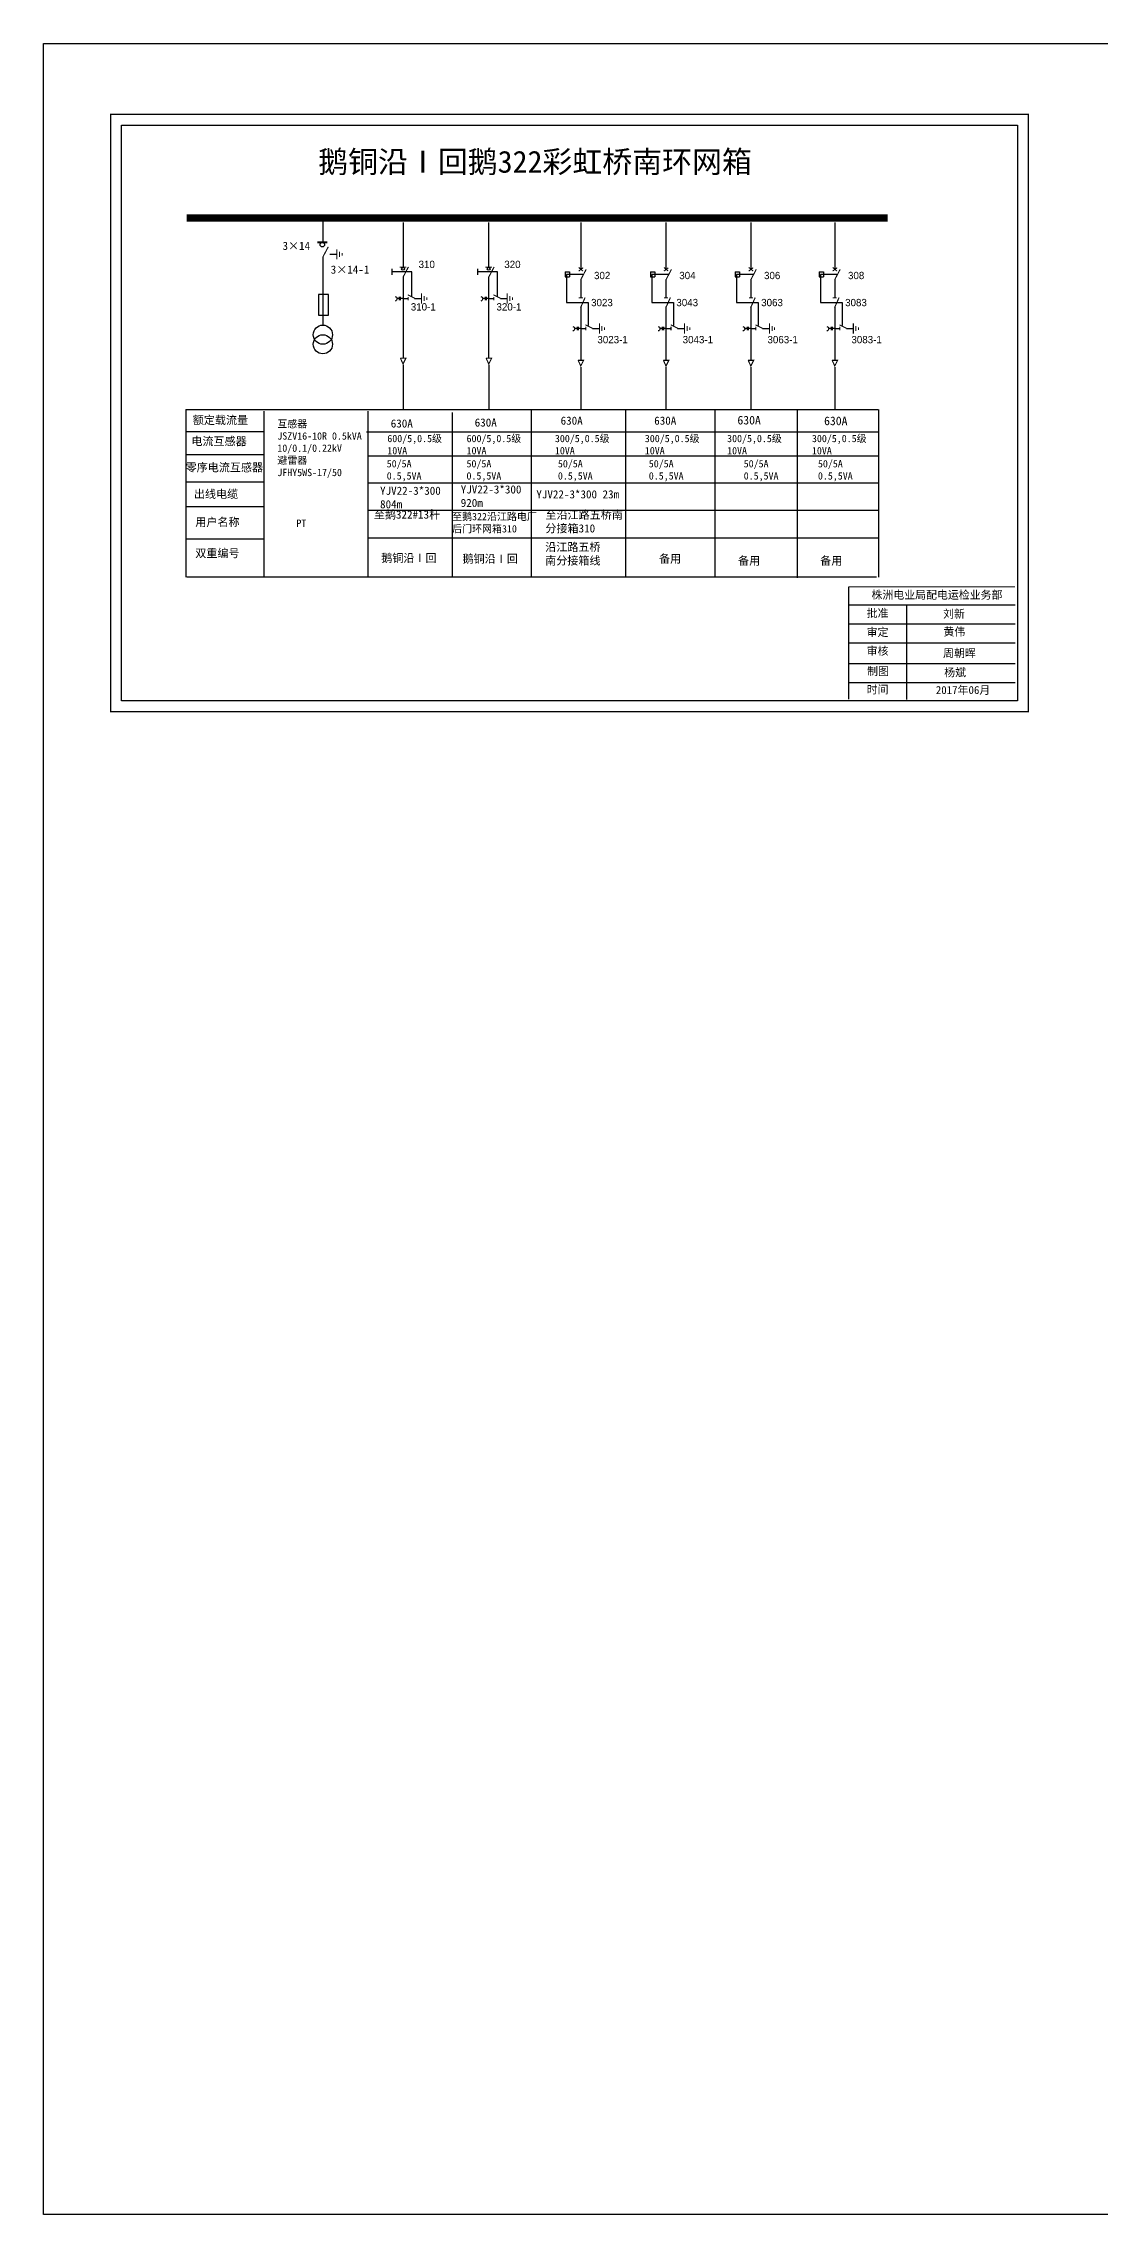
# Model space of a CAD drawing. Extents: x -256 to 164, y -63 to 234.
# Drawn here: x -256.4 to -111.9, y -62.7 to 234.3 of the extents above; entities that cross this region are included whole.
import ezdxf

# ---------------------------------------------------------------- set-up
doc = ezdxf.new("R2010")
doc.units = 0
doc.header["$LTSCALE"] = 0.774411
doc.linetypes.add('ACAD_ISO02W100', pattern=[15, 12, -3])
doc.linetypes.add('CENTER', pattern=[50.8, 31.75, -6.35, 6.35, -6.35])
doc.layers.get('0').update_dxf_attribs({"linetype": 'CONTINUOUS'})
doc.layers.add('2', color=7, linetype='CONTINUOUS')
doc.styles.add('hztxt_txtstyle_0.00_0_0', font='simkai.ttf')
doc.styles.add('hztxt_txtstyle_1.80_0_0', font='', dxfattribs={"height": 1.8, "bigfont": 'hztxt.shx'})
doc.styles.add('hztxt_txtstyle_2.70_0_0', font='simkai.ttf', dxfattribs={"height": 2.7})
doc.styles.add('字体', font='', dxfattribs={"height": 2.5})
doc.styles.get('hztxt_txtstyle_1.80_0_0').set_extended_font_data('hztxt')
doc.styles.get('字体').set_extended_font_data('SimSun')

# ---------------------------------------------------------------- blocks, each defined once
blk = doc.blocks.new('JD')
for points in [[(-2, 0.2), (-2, -0.2), (2, 0.2), (2, -0.2)], [(1, -1.2), (1, -0.8), (-1, -1.2), (-1, -0.8)], [(-0.5, -1.8), (-0.5, -2.2), (0.5, -1.8), (0.5, -2.2)]]:
    blk.add_trace(points)

msp = doc.modelspace()

# ---------------------------------------------------------------- linework, layer by layer
for p, q in [((-256.38, 234.3), (163.62, 234.3)), ((-256.38, -62.7), (-256.38, 234.3)), ((-218.19, 210.43), (-218.19, 207.14)), ((-207.2, 209.82), (-207.2, 203.71)), ((-195.49, 209.82), (-195.49, 203.71)), ((-182.9, 209.79), (-182.9, 203.37)), ((-171.24, 209.79), (-171.24, 203.37)), ((-159.64, 209.79), (-159.64, 203.37)), ((-148.17, 209.79), (-148.17, 203.37)), ((-218.17, 205.1), (-218.17, 195.78)), ((-217.19, 205.47), (-216.25, 205.47)), ((-207.2, 202.35), (-207.2, 191.25)), ((-195.49, 202.35), (-195.49, 191.25)), ((-185.03, 203.03), (-184.43, 203.03)), ((-185.03, 203.03), (-185.03, 202.36)), ((-185.03, 202.36), (-184.43, 202.36)), ((-184.43, 203.03), (-184.43, 202.36)), ((-182.9, 202.01), (-182.9, 199.54)), ((-173.37, 203.03), (-172.77, 203.03)), ((-173.37, 203.03), (-173.37, 202.36)), ((-173.37, 202.36), (-172.77, 202.36)), ((-172.77, 203.03), (-172.77, 202.36)), ((-171.24, 202.01), (-171.24, 199.54)), ((-161.77, 203.03), (-161.17, 203.03)), ((-161.77, 203.03), (-161.77, 202.36)), ((-161.77, 202.36), (-161.17, 202.36)), ((-161.17, 203.03), (-161.17, 202.36)), ((-159.64, 202.01), (-159.64, 199.54)), ((-150.3, 203.03), (-149.7, 203.03)), ((-150.3, 203.03), (-150.3, 202.36)), ((-150.3, 202.36), (-149.7, 202.36)), ((-149.7, 203.03), (-149.7, 202.36)), ((-148.17, 202.01), (-148.17, 199.54)), ((-207.2, 199.4), (-206.51, 199.4)), ((-205.61, 199.42), (-204.67, 199.42)), ((-195.49, 199.4), (-194.79, 199.4)), ((-193.89, 199.42), (-192.95, 199.42)), ((-182.9, 198.3), (-182.9, 190.99)), ((-171.24, 198.3), (-171.24, 190.99)), ((-159.64, 198.3), (-159.64, 190.99)), ((-148.17, 198.3), (-148.17, 190.99)), ((-182.9, 195.3), (-182.21, 195.3)), ((-181.3, 195.32), (-180.36, 195.32)), ((-171.24, 195.3), (-170.55, 195.3)), ((-169.65, 195.32), (-168.71, 195.32)), ((-159.64, 195.3), (-158.95, 195.3)), ((-158.05, 195.32), (-157.11, 195.32)), ((-148.17, 195.3), (-147.47, 195.3)), ((-146.57, 195.32), (-145.63, 195.32)), ((-226.13, 181.15), (-236.83, 181.15)), ((-226.17, 178), (-236.87, 178)), ((-226.17, 174.28), (-236.87, 174.28)), ((-226.21, 170.89), (-236.91, 170.89)), ((-226.17, 166.48), (-236.88, 166.48)), ((163.62, -62.7), (-256.38, -62.7))]:
    msp.add_line(p, q)
at = {"linetype": 'ACAD_ISO02W100'}
for p, q in [((-182.6, 202.68), (-184.84, 202.68)), ((-184.84, 202.68), (-184.84, 198.87)), ((-170.94, 202.68), (-173.18, 202.68)), ((-173.18, 202.68), (-173.18, 198.87)), ((-159.34, 202.68), (-161.58, 202.68)), ((-161.58, 202.68), (-161.58, 198.87)), ((-147.87, 202.68), (-150.11, 202.68)), ((-150.11, 202.68), (-150.11, 198.87)), ((-184.84, 198.87), (-181.88, 198.87)), ((-181.88, 198.87), (-181.88, 195.73)), ((-173.18, 198.87), (-170.23, 198.87)), ((-170.23, 198.87), (-170.23, 195.73)), ((-161.58, 198.87), (-158.63, 198.87)), ((-158.63, 198.87), (-158.63, 195.73)), ((-150.11, 198.87), (-147.15, 198.87)), ((-147.15, 198.87), (-147.15, 195.73))]:
    msp.add_line(p, q, dxfattribs=at)
at = {"linetype": 'CENTER'}
for p, q in [((-207.2, 190.35), (-207.2, 184.21)), ((-195.48, 190.35), (-195.48, 184.21)), ((-182.89, 190.01), (-182.89, 184.25)), ((-171.24, 190.01), (-171.24, 184.25)), ((-159.64, 190.01), (-159.64, 184.25)), ((-148.16, 190.01), (-148.16, 184.25))]:
    msp.add_line(p, q, dxfattribs=at)
at = {"linetype": 'Continuous'}
for p, q in [((-236.9, 184.23), (-142.23, 184.23)), ((-236.85, 161.29), (-236.85, 184.23)), ((-189.67, 184.19), (-189.67, 161.29)), ((-176.78, 184.19), (-176.78, 161.29)), ((-164.58, 184.17), (-164.58, 161.27)), ((-142.18, 184.21), (-142.18, 161.27)), ((-226.23, 183.98), (-226.23, 161.29)), ((-212.02, 183.98), (-212.02, 161.29)), ((-200.5, 183.83), (-200.5, 161.3)), ((-153.31, 184.09), (-153.31, 161.2)), ((-212.19, 181.16), (-142.2, 181.16)), ((-212.02, 177.87), (-142.18, 177.87)), ((-212.02, 174.19), (-142.29, 174.19)), ((-212.02, 170.46), (-142.1, 170.46)), ((-212.02, 166.66), (-142.2, 166.66)), ((-142.45, 161.29), (-236.78, 161.29))]:
    msp.add_line(p, q, dxfattribs=at)
at = {"color": 7, "linetype": 'Continuous'}
for p, q in [((-146.24, 157.48), (-123.49, 157.48)), ((-138.35, 157.48), (-138.35, 144.54)), ((-146.24, 154.88), (-123.49, 154.88)), ((-146.24, 152.29), (-123.49, 152.29)), ((-146.24, 149.46), (-123.49, 149.46)), ((-146.24, 146.87), (-123.49, 146.87))]:
    msp.add_line(p, q, dxfattribs=at)
at = {"color": 7, "linetype": 'Continuous', "const_width": 0.182}
msp.add_lwpolyline([(-247.18, 224.61), (-121.7, 224.61), (-121.7, 142.9), (-247.18, 142.9)], close=True, dxfattribs=at)
at = {"color": 7, "linetype": 'Continuous'}
msp.add_lwpolyline([(-245.71, 223.13), (-123.18, 223.13), (-123.18, 144.38), (-245.71, 144.38)], close=True, dxfattribs=at)
for points, const_width in [([(-236.78, 210.43), (-140.93, 210.43)], 0.998), ([(-218.94, 207.09), (-217.54, 207.09)], 0.238), ([(-218.17, 205.06), (-217.42, 206.48)], 0.15), ([(-207.65, 203.69), (-206.76, 203.69)], 0.15), ([(-207.2, 202.31), (-206.46, 203.73)], 0.15), ([(-195.93, 203.69), (-195.04, 203.69)], 0.15), ([(-195.49, 202.31), (-194.74, 203.73)], 0.15), ([(-183.18, 203.15), (-182.57, 203.61)], 0.15), ([(-183.18, 203.65), (-182.59, 203.16)], 0.15), ([(-182.9, 201.97), (-182.15, 203.39)], 0.15), ([(-171.52, 203.15), (-170.92, 203.61)], 0.15), ([(-171.52, 203.65), (-170.93, 203.16)], 0.15), ([(-171.24, 201.97), (-170.49, 203.39)], 0.15), ([(-159.92, 203.65), (-159.33, 203.16)], 0.15), ([(-159.93, 203.15), (-159.32, 203.61)], 0.15), ([(-159.64, 201.97), (-158.89, 203.39)], 0.15), ([(-148.45, 203.15), (-147.84, 203.61)], 0.15), ([(-148.44, 203.65), (-147.86, 203.16)], 0.15), ([(-148.17, 201.97), (-147.42, 203.39)], 0.15), ([(-206.55, 199.9), (-205.55, 199.4)], 0.15), ([(-206.51, 199.63), (-206.51, 199.17)], 0.15), ([(-194.83, 199.9), (-193.83, 199.4)], 0.15), ([(-194.79, 199.63), (-194.79, 199.17)], 0.15), ([(-183.17, 199.5), (-182.61, 199.5)], 0.15), ([(-182.93, 198.12), (-182.3, 199.53)], 0.15), ([(-171.51, 199.5), (-170.95, 199.5)], 0.15), ([(-171.27, 198.12), (-170.64, 199.53)], 0.15), ([(-159.91, 199.5), (-159.36, 199.5)], 0.15), ([(-159.67, 198.12), (-159.04, 199.53)], 0.15), ([(-148.43, 199.5), (-147.88, 199.5)], 0.15), ([(-148.2, 198.12), (-147.57, 199.53)], 0.15), ([(-182.25, 195.8), (-181.25, 195.3)], 0.15), ([(-182.21, 195.53), (-182.21, 195.07)], 0.15), ([(-170.59, 195.8), (-169.59, 195.3)], 0.15), ([(-170.55, 195.53), (-170.55, 195.07)], 0.15), ([(-158.99, 195.8), (-157.99, 195.3)], 0.15), ([(-158.95, 195.53), (-158.95, 195.07)], 0.15), ([(-147.51, 195.8), (-146.51, 195.3)], 0.15), ([(-147.47, 195.53), (-147.47, 195.07)], 0.15), ([(-207.57, 191.23), (-206.81, 191.23), (-207.2, 190.45), (-207.56, 191.24)], 0.15), ([(-195.85, 191.23), (-195.09, 191.23), (-195.48, 190.45), (-195.84, 191.24)], 0.15), ([(-183.27, 190.95), (-182.5, 190.95), (-182.89, 190.17), (-183.26, 190.96)], 0.15), ([(-171.61, 190.95), (-170.85, 190.95), (-171.24, 190.17), (-171.6, 190.96)], 0.15), ([(-160.01, 190.95), (-159.25, 190.95), (-159.64, 190.17), (-160, 190.96)], 0.15), ([(-148.53, 190.95), (-147.77, 190.95), (-148.16, 190.17), (-148.52, 190.96)], 0.15)]:
    msp.add_lwpolyline(points, dxfattribs=dict(const_width=const_width))
for points in [[(-208.71, 203.47), (-208.71, 202.63)], [(-197, 203.47), (-197, 202.63)], [(-218.77, 199.94), (-218.77, 197.14), (-217.38, 197.14), (-217.38, 199.97), (-218.77, 199.97)], [(-207.71, 199.41), (-208.02, 199.41)], [(-207.71, 199.62), (-207.71, 199.16)], [(-207.57, 199.62), (-207.57, 199.16)], [(-207.21, 199.41), (-207.57, 199.41)], [(-195.99, 199.41), (-196.31, 199.41)], [(-195.99, 199.62), (-195.99, 199.16)], [(-195.85, 199.62), (-195.85, 199.16)], [(-195.49, 199.41), (-195.85, 199.41)], [(-183.4, 195.31), (-183.72, 195.31)], [(-183.4, 195.52), (-183.4, 195.06)], [(-183.26, 195.52), (-183.26, 195.06)], [(-182.9, 195.31), (-183.26, 195.31)], [(-171.74, 195.31), (-172.06, 195.31)], [(-171.74, 195.52), (-171.74, 195.06)], [(-171.6, 195.52), (-171.6, 195.06)], [(-171.24, 195.31), (-171.6, 195.31)], [(-160.15, 195.31), (-160.46, 195.31)], [(-160.15, 195.52), (-160.15, 195.06)], [(-160.01, 195.52), (-160.01, 195.06)], [(-159.64, 195.31), (-160.01, 195.31)], [(-148.67, 195.31), (-148.98, 195.31)], [(-148.67, 195.52), (-148.67, 195.06)], [(-148.53, 195.52), (-148.53, 195.06)], [(-148.17, 195.31), (-148.53, 195.31)]]:
    msp.add_lwpolyline(points)
at = {"linetype": 'ACAD_ISO02W100'}
for points in [[(-205.98, 199.64), (-205.98, 203.05), (-208.71, 203.05)], [(-194.26, 199.64), (-194.26, 203.05), (-197, 203.05)]]:
    msp.add_lwpolyline(points, dxfattribs=at)
for points in [[(-208.29, 199.67, -0.877934), (-208.28, 199.06)], [(-196.57, 199.67, -0.877934), (-196.56, 199.06)], [(-183.99, 195.56, -0.877934), (-183.97, 194.96)], [(-172.33, 195.56, -0.877934), (-172.32, 194.96)], [(-160.73, 195.56, -0.877934), (-160.72, 194.96)], [(-149.25, 195.56, -0.877934), (-149.24, 194.96)]]:
    msp.add_lwpolyline(points, format="xyb")
at = {"color": 7, "linetype": 'Continuous', "const_width": 0.182}
for points in [[(-146.24, 159.96), (-146.26, 144.59)], [(-146.24, 159.96), (-123.49, 159.96)]]:
    msp.add_lwpolyline(points, dxfattribs=at)
for centre, radius in [((-218.24, 206.76), 0.305), ((-207.2, 203.48), 0.192), ((-195.49, 203.48), 0.192)]:
    msp.add_circle(centre, radius)
at = {"layer": '2'}
for centre in [(-218.16, 194.45), (-218.16, 193.14)]:
    msp.add_circle(centre, 1.31, dxfattribs=at)

# ---------------------------------------------------------------- block references
at = {"xscale": 0.3494655254594932, "yscale": 0.3494655254594932, "zscale": 0.3494655254595134, "rotation": 90}
for p in [(-216.24, 205.45), (-204.66, 199.39), (-192.94, 199.39), (-180.35, 195.29), (-168.69, 195.29), (-157.09, 195.29), (-145.62, 195.29)]:
    msp.add_blockref('JD', p, dxfattribs=at)

# ---------------------------------------------------------------- texts
at = {"linetype": 'Continuous', "style": 'hztxt_txtstyle_2.70_0_0'}
for s, p in [('3×14', (-223.68, 206.05)), ('3×14-1', (-217.09, 202.8))]:
    msp.add_text(s, height=1.109, dxfattribs=at).set_placement(p)
at = {"style": 'hztxt_txtstyle_1.80_0_0'}
for s, p in [('310', (-205.07, 203.57)), ('320', (-193.35, 203.57)), ('302', (-181.08, 202.05)), ('304', (-169.42, 202.05)), ('306', (-157.83, 202.05)), ('308', (-146.35, 202.05)), ('3023', (-181.48, 198.35)), ('3043', (-169.82, 198.35)), ('3063', (-158.22, 198.35)), ('3083', (-146.74, 198.35)), ('310-1', (-206.14, 197.76)), ('320-1', (-194.42, 197.76)), ('3023-1', (-180.62, 193.28)), ('3043-1', (-168.96, 193.28)), ('3063-1', (-157.36, 193.28)), ('3083-1', (-145.88, 193.28))]:
    msp.add_text(s, height=0.998, dxfattribs=at).set_placement(p)
at = {"color": 7, "linetype": 'Continuous', "attachment_point": 1, "style": '字体'}
for s, insert, char_height, width in [('{\\C0;鹅铜沿Ⅰ回鹅322彩虹桥南环网箱}', (-218.81, 219.61), 3, 80.4201), ('株洲电业局配电运检业务部', (-143.14, 159.41), 1.0944, 29.9201), ('{\\fKaiTi_GB2312|b0|i0|c134|p49;批准}', (-143.8, 156.91), 1.0944, 8.5588), ('\\f\uffbfﾬￌﾣﾤ_GB2312|b0|i0|c134|p49;审定', (-143.8, 154.31), 1.0944, 8.5588), ('{\\fSimSun|b0|i0|c134|p2;刘新}', (-133.35, 156.81), 1.0944, 8.5588), ('黄伟', (-133.3, 154.37), 1.094, 8.5588), ('\\f\uffbfﾬￌﾣﾤ_GB2312|b0|i0|c134|p49;审核', (-143.8, 151.74), 1.0944, 8.5588), ('周朝晖', (-133.35, 151.43), 1.094, 8.5588), ('\\f\uffbfﾬￌﾣﾤ_GB2312|b0|i0|c134|p49;制图', (-143.74, 148.96), 1.0944, 8.5588), ('{\\fSimSun|b0|i0|c134|p2;杨斌}', (-133.19, 148.8), 1.0944, 8.5588), ('\\f\uffbfﾬￌﾣﾤ_GB2312|b0|i0|c134|p49;时间', (-143.8, 146.45), 1.0944, 8.5588), ('2017年06月', (-134.34, 146.39), 1.094, 16.0081)]:
    msp.add_mtext(s, dxfattribs=dict(at, insert=insert, char_height=char_height, width=width))
at = {"linetype": 'Continuous', "attachment_point": 1}
for s, insert, char_height, width, style in [('{\\fSimSun|b0|i0|c134|p2;额定载流量}', (-235.95, 183.32), 1.1094, 17.8852, 'hztxt_txtstyle_2.70_0_0'), ('\\A1;{\\fSimSun|b0|i0|c134|p2;互感器\\PJSZV16-10R 0.5kVA\\P10/0.1/0.22kV\\P避雷器\\PJFHY5WS-17/50}', (-224.39, 182.76), 0.9985, 18.4113, 'hztxt_txtstyle_2.70_0_0'), ('{\\fSimSun|b0|i0|c134|p2;630A}', (-208.88, 182.86), 1.1094, 17.8852, 'hztxt_txtstyle_2.70_0_0'), ('{\\fSimSun|b0|i0|c134|p2;630A}', (-197.4, 182.99), 1.1094, 17.8852, 'hztxt_txtstyle_2.70_0_0'), ('{\\fSimSun|b0|i0|c134|p2;630A}', (-185.65, 183.25), 1.1094, 17.8852, 'hztxt_txtstyle_2.70_0_0'), ('{\\fSimSun|b0|i0|c134|p2;630A}', (-172.85, 183.25), 1.1094, 17.8852, 'hztxt_txtstyle_2.70_0_0'), ('{\\fSimSun|b0|i0|c134|p2;630A}', (-161.47, 183.35), 1.1757, 9.454, 'hztxt_txtstyle_0.00_0_0'), ('{\\fSimSun|b0|i0|c134|p2;630A}', (-149.62, 183.25), 1.1757, 9.454, 'hztxt_txtstyle_0.00_0_0'), ('{\\fSimSun|b0|i0|c134|p2;电流互感器}', (-236.14, 180.43), 1.1094, 17.8852, 'hztxt_txtstyle_2.70_0_0'), ('\\A1;{\\fSimSun|b0|i0|c134|p2;600/5,0.5级\\P10VA}', (-209.35, 180.75), 0.9985, 18.4113, 'hztxt_txtstyle_2.70_0_0'), ('\\A1;{\\fSimSun|b0|i0|c134|p2;600/5,0.5级\\P10VA}', (-198.51, 180.75), 0.9985, 18.4113, 'hztxt_txtstyle_2.70_0_0'), ('\\A1;{\\fSimSun|b0|i0|c134|p2;300/5,0.5级\\P10VA}', (-186.43, 180.75), 0.9985, 18.4113, 'hztxt_txtstyle_2.70_0_0'), ('\\A1;{\\fSimSun|b0|i0|c134|p2;300/5,0.5级\\P10VA}', (-174.13, 180.75), 0.9985, 18.4113, 'hztxt_txtstyle_2.70_0_0'), ('\\A1;{\\fSimSun|b0|i0|c134|p2;300/5,0.5级\\P10VA}', (-162.88, 180.75), 0.9985, 18.4113, 'hztxt_txtstyle_2.70_0_0'), ('\\A1;{\\fSimSun|b0|i0|c134|p2;300/5,0.5级\\P10VA}', (-151.28, 180.75), 0.9985, 18.4113, 'hztxt_txtstyle_2.70_0_0'), ('{\\fSimSun|b0|i0|c134|p2;零序电流互感器}', (-236.93, 176.85), 1.1094, 17.8852, 'hztxt_txtstyle_2.70_0_0'), ('{\\fSimSun|b0|i0|c134|p2;50/5A\\P0.5,5VA}', (-209.43, 177.3), 0.9985, 17.8852, 'hztxt_txtstyle_2.70_0_0'), ('{\\fSimSun|b0|i0|c134|p2;50/5A\\P0.5,5VA}', (-198.52, 177.3), 0.9985, 17.8852, 'hztxt_txtstyle_2.70_0_0'), ('{\\fSimSun|b0|i0|c134|p2;50/5A\\P0.5,5VA}', (-186.02, 177.3), 0.9985, 17.8852, 'hztxt_txtstyle_2.70_0_0'), ('{\\fSimSun|b0|i0|c134|p2;50/5A\\P0.5,5VA}', (-173.59, 177.3), 0.9985, 17.8852, 'hztxt_txtstyle_2.70_0_0'), ('{\\fSimSun|b0|i0|c134|p2;50/5A\\P0.5,5VA}', (-160.61, 177.3), 0.9985, 17.8852, 'hztxt_txtstyle_2.70_0_0'), ('{\\fSimSun|b0|i0|c134|p2;50/5A\\P0.5,5VA}', (-150.46, 177.3), 0.9985, 17.8852, 'hztxt_txtstyle_2.70_0_0'), ('{\\fSimSun|b0|i0|c134|p2;出线电缆}', (-235.8, 173.21), 1.1094, 17.8852, 'hztxt_txtstyle_2.70_0_0'), ('{\\fSimSun|b0|i0|c134|p2;YJV22-3*300 804m}', (-210.34, 173.66), 1.1094, 6.1843, 'hztxt_txtstyle_2.70_0_0'), ('{\\fSimSun|b0|i0|c134|p2;YJV22-3*300 920m}', (-199.31, 173.84), 1.1094, 6.1843, 'hztxt_txtstyle_2.70_0_0'), ('{\\fSimSun|b0|i0|c134|p2;YJV22-3*300 23m}', (-188.97, 173.17), 1.1094, 17.8852, 'hztxt_txtstyle_2.70_0_0'), ('{\\fSimSun|b0|i0|c134|p2;用户名称}', (-235.61, 169.37), 1.1094, 17.8852, 'hztxt_txtstyle_2.70_0_0'), ('{\\fSimSun|b0|i0|c134|p2;至鹅322#13杆}', (-211.19, 170.4), 1.1094, 10.699, 'hztxt_txtstyle_2.70_0_0'), ('{\\fSimSun|b0|i0|c134|p2;至鹅322沿江路电厂后门环网箱310}', (-200.49, 170.07), 1, 11.8572, 'hztxt_txtstyle_2.70_0_0'), ('{\\fSimSun|b0|i0|c134|p2;至沿江路五桥南分接箱310}', (-187.73, 170.36), 1.1094, 10.8179, 'hztxt_txtstyle_2.70_0_0'), ('{\\fSimSun|b0|i0|c134|p2;PT}', (-221.78, 169.17), 1.0024, 7.7986, 'hztxt_txtstyle_0.00_0_0'), ('{\\fSimSun|b0|i0|c134|p2;双重编号}', (-235.61, 165.11), 1.1094, 17.8852, 'hztxt_txtstyle_2.70_0_0'), ('{\\fSimSun|b0|i0|c134|p2;鹅铜沿Ⅰ回}', (-210.18, 164.45), 1.1094, 10.8179, 'hztxt_txtstyle_2.70_0_0'), ('{\\fSimSun|b0|i0|c134|p2;鹅铜沿Ⅰ回}', (-199.07, 164.35), 1.1094, 10.8179, 'hztxt_txtstyle_2.70_0_0'), ('{\\fSimSun|b0|i0|c134|p2;沿江路五桥南分接箱线}', (-187.76, 165.95), 1.1094, 8.4396, 'hztxt_txtstyle_2.70_0_0'), ('{\\fSimSun|b0|i0|c134|p2;备用}', (-172.19, 164.36), 1.1094, 17.8852, 'hztxt_txtstyle_2.70_0_0'), ('{\\fSimSun|b0|i0|c134|p2;备用}', (-161.38, 164.08), 1.1094, 17.8852, 'hztxt_txtstyle_2.70_0_0'), ('{\\fSimSun|b0|i0|c134|p2;备用}', (-150.15, 164.08), 1.1094, 17.8852, 'hztxt_txtstyle_2.70_0_0')]:
    msp.add_mtext(s, dxfattribs=dict(at, insert=insert, char_height=char_height, width=width, style=style))

doc.saveas('drawing.dxf')
